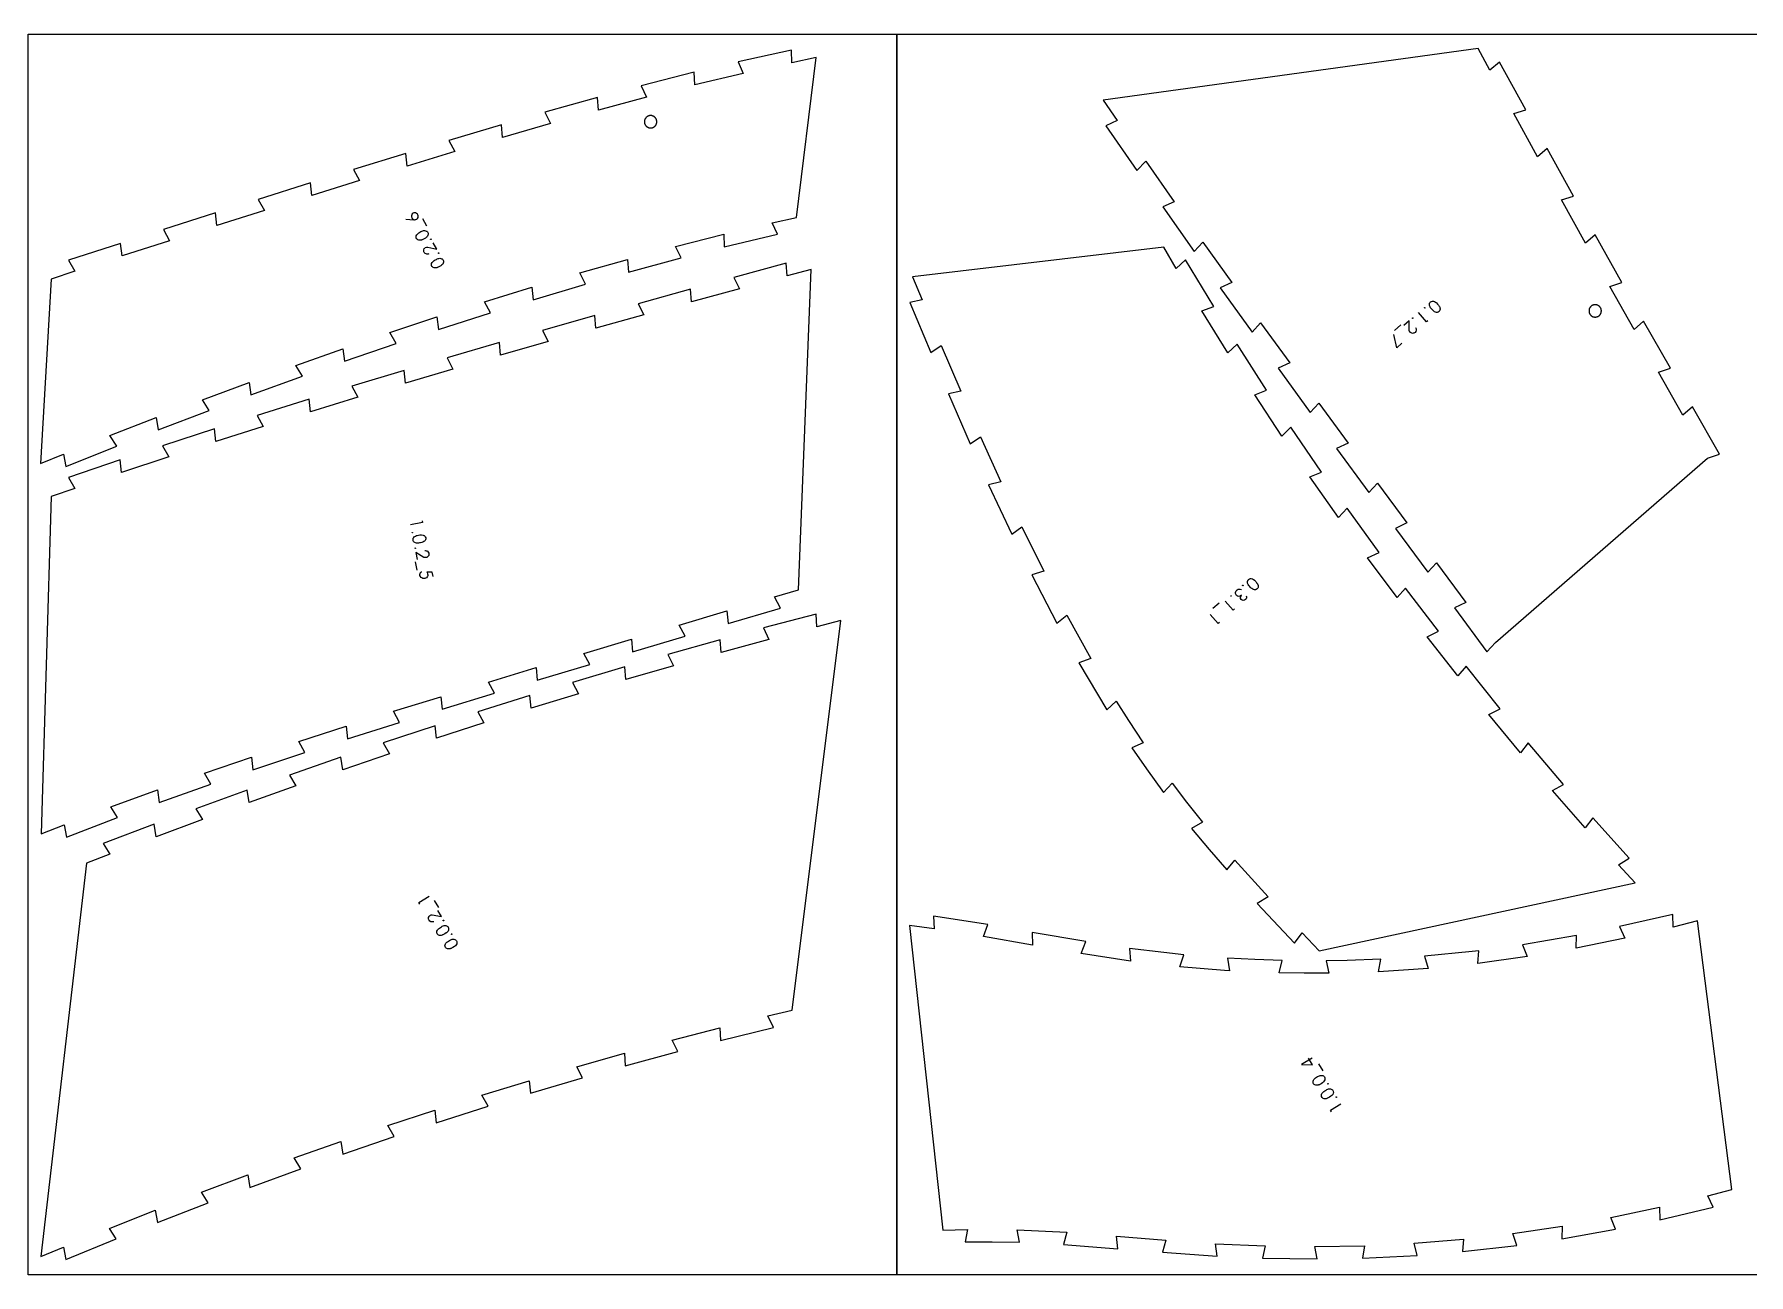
# Model space of a CAD drawing. Header units: millimetres. Extents: x 0 to 7990, y -5000 to -4000.
# Drawn here: x 2805 to 4186, y -5000 to -4000 of the extents above; entities that cross this region are included whole.
import ezdxf

# ---------------------------------------------------------------- set-up
doc = ezdxf.new("R2010")
doc.units = ezdxf.units.MM
doc.header["$MEASUREMENT"] = 0
for name, color, linetype, true_color in [('Default', 18, 'Continuous', 0x000000), ('nest$l_engrave_text', 5, 'Continuous', 0x0000ff), ('nest$l_inner_cut', 3, 'Continuous', 0x00ff00), ('nest$l_outer_cut', 1, 'Continuous', 0xff0000)]:
    doc.layers.add(name, color=color, linetype=linetype, true_color=true_color)

msp = doc.modelspace()

# ---------------------------------------------------------------- linework, layer by layer
at = {"layer": 'Default'}
for points in [[(2800, -5000), (2800, -4000), (3500, -4000), (3500, -5000)], [(3500, -5000), (3500, -4000), (4200, -4000), (4200, -5000)]]:
    msp.add_lwpolyline(points, close=True, dxfattribs=at)
at = {"layer": 'nest$l_engrave_text'}
for points in [[(3104.5, -4149.1), (3110.9, -4149.5), (3111.5, -4149.5), (3112.1, -4149.4), (3112.5, -4149.3), (3113.2, -4149), (3113.8, -4148.5), (3114.2, -4147.8), (3114.3, -4147.1), (3114.3, -4146.3), (3114.1, -4145.6), (3113.7, -4144.9), (3113.1, -4144.4), (3112.3, -4144), (3111.5, -4143.9), (3110.9, -4144), (3110.2, -4144.3), (3109.5, -4144.8), (3109.1, -4145.5), (3108.9, -4146.3), (3108.9, -4147.1), (3109.1, -4147.8), (3109.6, -4148.5), (3109.9, -4148.8), (3110.4, -4149.1), (3110.9, -4149.3), (3111.5, -4149.5)], [(3121.3, -4154.7), (3118, -4148.8)], [(3123, -4177.1), (3122.5, -4177.2), (3121.8, -4177.3), (3121.2, -4177.2), (3120.7, -4177.1), (3119.9, -4176.6), (3119.2, -4175.9), (3119, -4175.4), (3118.8, -4174.9), (3118.8, -4174.3), (3118.9, -4173.7), (3119.3, -4172.7), (3119.7, -4172.3), (3120.1, -4171.9), (3121.1, -4171.6), (3121.3, -4171.6), (3121.5, -4171.5), (3122, -4171.6), (3129.3, -4173.3), (3126.5, -4168.2)], [(3928, -4230.9), (3926.9, -4231.8), (3920.5, -4224.4)], [(3906.1, -4234.3), (3901, -4238.7)], [(3918, -4236.4), (3918.3, -4236.8), (3918.5, -4237.5), (3918.6, -4238.1), (3918.5, -4238.6), (3918.2, -4239.5), (3917.7, -4240.3), (3917.2, -4240.7), (3916.7, -4240.9), (3916.2, -4241), (3915.6, -4241.1), (3914.5, -4240.8), (3914, -4240.5), (3913.6, -4240.2), (3913.1, -4239.4), (3913, -4239.1), (3912.9, -4239), (3912.8, -4238.5), (3913, -4231), (3908.6, -4234.8)], [(3907.1, -4249), (3902.9, -4252.7), (3900.4, -4242)], [(3117.5, -4392.2), (3117.7, -4393.6), (3108.1, -4395.5)], [(3119.6, -4416.1), (3120.1, -4416.2), (3120.8, -4416.3), (3121.4, -4416.5), (3121.8, -4416.8), (3122.5, -4417.5), (3122.9, -4418.4), (3122.9, -4419), (3122.9, -4419.6), (3122.8, -4420.1), (3122.5, -4420.6), (3121.7, -4421.4), (3121.2, -4421.7), (3120.8, -4421.9), (3119.8, -4421.9), (3119.5, -4421.9), (3119.3, -4421.9), (3118.9, -4421.7), (3112.5, -4417.8), (3113.6, -4423.5)], [(3111.9, -4425.4), (3113.2, -4432.1)], [(3126.3, -4437.2), (3125.6, -4433.6), (3121.3, -4433.5), (3121.5, -4434), (3121.9, -4434.9), (3122, -4435.7), (3122, -4436.3), (3121.8, -4437), (3121.5, -4437.5), (3121, -4438.1), (3120.3, -4438.5), (3119.6, -4438.7), (3118.8, -4438.7), (3118, -4438.6), (3117.3, -4438.3), (3116.6, -4437.8), (3116.1, -4437.2), (3115.8, -4436.3), (3115.7, -4435.5), (3115.9, -4434.7), (3116.3, -4433.9), (3116.7, -4433.5), (3117, -4433.3), (3117.1, -4433.2)], [(3781.6, -4452.6), (3781.7, -4453.6), (3781.7, -4454.3), (3781.5, -4455), (3780.9, -4455.7), (3780.1, -4456.2), (3779.2, -4456.4), (3778.3, -4456.2), (3777.6, -4455.7), (3777.1, -4454.9), (3777.1, -4454.4), (3777.1, -4453.9), (3777.4, -4453.1), (3777.9, -4452.2), (3776.6, -4452.9), (3775.5, -4453.2), (3774.6, -4453), (3773.8, -4452.5), (3773.4, -4451.9), (3773.1, -4451.3), (3773, -4450.7), (3773, -4450), (3773.4, -4448.8), (3774.3, -4447.8), (3775.1, -4447.3), (3776, -4447.2), (3776.7, -4447.4), (3777.7, -4447.7)], [(3759.8, -4458.5), (3754.8, -4463)], [(3772.1, -4463.2), (3771, -4464.2), (3764.5, -4456.9)], [(3760, -4474.1), (3758.9, -4475.1), (3752.4, -4467.8)], [(3115.6, -4701.2), (3114.9, -4700), (3123.3, -4694.9)], [(3126.9, -4715.4), (3126.4, -4715.5), (3125.7, -4715.6), (3125.2, -4715.6), (3124.6, -4715.5), (3123.8, -4715), (3123.1, -4714.3), (3122.8, -4713.8), (3122.7, -4713.3), (3122.6, -4712.7), (3122.7, -4712.1), (3123.1, -4711.1), (3123.5, -4710.6), (3123.9, -4710.3), (3124.3, -4710.1), (3124.8, -4710), (3125.1, -4709.9), (3125.2, -4709.9), (3125.7, -4709.9), (3133.1, -4711.3), (3130.1, -4706.3)], [(3131, -4704), (3127.5, -4698.2)], [(3834.7, -4825.3), (3826.2, -4830.6), (3835.1, -4830.7), (3831.9, -4825.5)], [(3843.6, -4835.7), (3840, -4829.9)], [(3850.3, -4868.6), (3849.5, -4867.4), (3857.8, -4862.2)]]:
    msp.add_lwpolyline(points, dxfattribs=at)
for points in [[(3122.4, -4161.3), (3122.2, -4162), (3121.8, -4162.8), (3121.1, -4163.6), (3121, -4163.7), (3120.9, -4163.8), (3120.6, -4164), (3120.2, -4164.3), (3119.2, -4164.9), (3118.1, -4165.5), (3117.6, -4165.7), (3117.3, -4165.8), (3117, -4165.9), (3116.9, -4165.9), (3116.3, -4166), (3115.7, -4166.1), (3115.2, -4166.1), (3114.8, -4166), (3114.1, -4165.7), (3113.5, -4165.3), (3113.1, -4164.8), (3112.7, -4164), (3112.7, -4163.2), (3112.8, -4162.6), (3113.2, -4161.8), (3113.6, -4161.3), (3114.3, -4160.6), (3114.8, -4160.2), (3115.7, -4159.6), (3116.6, -4159.1), (3117.4, -4158.8), (3118.1, -4158.5), (3118.7, -4158.3), (3119.4, -4158.3), (3120.2, -4158.4), (3120.8, -4158.6), (3121.3, -4158.8), (3121.8, -4159.2), (3122.1, -4159.7), (3122.4, -4160.4)], [(3124.4, -4165.4), (3124.4, -4165.2), (3124.5, -4165.1), (3124.7, -4165), (3124.8, -4165.1), (3124.8, -4165.3), (3124.7, -4165.5), (3124.5, -4165.5)], [(3134.8, -4183.6), (3134.6, -4184.4), (3134.2, -4185.2), (3133.5, -4186), (3133.4, -4186), (3133.2, -4186.1), (3133, -4186.3), (3132.6, -4186.6), (3131.6, -4187.2), (3130.4, -4187.8), (3130, -4188), (3129.6, -4188.1), (3129.4, -4188.2), (3129.3, -4188.2), (3128.7, -4188.4), (3128.1, -4188.4), (3127.6, -4188.4), (3127.2, -4188.4), (3126.4, -4188.1), (3125.9, -4187.6), (3125.4, -4187.1), (3125.1, -4186.3), (3125, -4185.6), (3125.2, -4184.9), (3125.6, -4184.1), (3126, -4183.6), (3126.6, -4182.9), (3127.2, -4182.5), (3128.1, -4181.9), (3129, -4181.5), (3129.7, -4181.1), (3130.5, -4180.8), (3131.1, -4180.7), (3131.8, -4180.6), (3132.5, -4180.7), (3133.2, -4180.9), (3133.7, -4181.1), (3134.1, -4181.5), (3134.5, -4182), (3134.8, -4182.8)], [(3130.6, -4176.5), (3130.5, -4176.4), (3130.7, -4176.2), (3130.8, -4176.2), (3131, -4176.3), (3131, -4176.5), (3130.9, -4176.6), (3130.7, -4176.7)], [(3925.6, -4220.7), (3925.4, -4220.7), (3925.2, -4220.6), (3925.2, -4220.5), (3925.3, -4220.3), (3925.4, -4220.3), (3925.6, -4220.3), (3925.7, -4220.5)], [(3931.6, -4215.1), (3932.4, -4215.1), (3933.3, -4215.3), (3934.2, -4215.9), (3934.2, -4215.9), (3934.4, -4216.1), (3934.7, -4216.3), (3935, -4216.6), (3935.8, -4217.5), (3936.6, -4218.4), (3936.9, -4218.9), (3937.1, -4219.2), (3937.2, -4219.4), (3937.3, -4219.5), (3937.5, -4220), (3937.7, -4220.7), (3937.8, -4221.2), (3937.8, -4221.5), (3937.7, -4222.3), (3937.4, -4222.9), (3937, -4223.5), (3936.3, -4224), (3935.5, -4224.2), (3934.9, -4224.2), (3934, -4224), (3933.4, -4223.7), (3932.7, -4223.2), (3932.1, -4222.7), (3931.4, -4222), (3930.7, -4221.2), (3930.2, -4220.5), (3929.8, -4219.8), (3929.5, -4219.3), (3929.3, -4218.6), (3929.2, -4217.9), (3929.3, -4217.2), (3929.4, -4216.7), (3929.7, -4216.1), (3930.1, -4215.7), (3930.8, -4215.3)], [(3915.9, -4229), (3915.8, -4229.1), (3915.6, -4229), (3915.5, -4228.9), (3915.6, -4228.7), (3915.8, -4228.6), (3915.9, -4228.7), (3916, -4228.9)], [(3109.8, -4401.8), (3109.8, -4401.9), (3109.6, -4402), (3109.5, -4402), (3109.4, -4401.9), (3109.4, -4401.7), (3109.5, -4401.6), (3109.7, -4401.6)], [(3110.4, -4406.3), (3110.8, -4405.6), (3111.5, -4405), (3112.4, -4404.5), (3112.5, -4404.4), (3112.7, -4404.4), (3113, -4404.2), (3113.4, -4404.1), (3114.6, -4403.8), (3115.8, -4403.6), (3116.3, -4403.6), (3116.7, -4403.6), (3117, -4403.6), (3117.1, -4403.6), (3118.3, -4403.8), (3118.8, -4404), (3119.1, -4404.1), (3119.8, -4404.6), (3120.1, -4405.2), (3120.4, -4405.9), (3120.5, -4406.7), (3120.3, -4407.5), (3120, -4408), (3119.4, -4408.6), (3118.8, -4409), (3118, -4409.4), (3117.3, -4409.7), (3116.3, -4409.9), (3115.3, -4410.1), (3114.5, -4410.2), (3113.6, -4410.2), (3113, -4410.2), (3112.3, -4410.1), (3111.7, -4409.7), (3111.1, -4409.4), (3110.7, -4409), (3110.4, -4408.4), (3110.2, -4407.9), (3110.2, -4407.1)], [(3112.2, -4414.3), (3112.2, -4414.5), (3112.1, -4414.6), (3111.9, -4414.5), (3111.8, -4414.4), (3111.8, -4414.2), (3112, -4414.1), (3112.2, -4414.2)], [(3779, -4444.5), (3778.8, -4444.6), (3778.7, -4444.5), (3778.6, -4444.3), (3778.7, -4444.2), (3778.8, -4444.1), (3779, -4444.2), (3779.1, -4444.4)], [(3784.9, -4438.8), (3785.7, -4438.8), (3786.6, -4439.1), (3787.5, -4439.6), (3787.6, -4439.6), (3787.7, -4439.8), (3788, -4440), (3788.3, -4440.2), (3789.2, -4441.1), (3790, -4442.1), (3790.3, -4442.5), (3790.5, -4442.8), (3790.6, -4443), (3790.7, -4443.1), (3791.1, -4444.3), (3791.2, -4444.8), (3791.3, -4445.1), (3791.1, -4446), (3790.9, -4446.6), (3790.4, -4447.1), (3789.7, -4447.6), (3789, -4447.9), (3788.3, -4447.9), (3787.5, -4447.7), (3786.9, -4447.4), (3786.1, -4446.9), (3785.5, -4446.4), (3784.8, -4445.7), (3784.1, -4445), (3783.6, -4444.3), (3783.2, -4443.6), (3782.9, -4443.1), (3782.7, -4442.4), (3782.6, -4441.7), (3782.6, -4441), (3782.8, -4440.5), (3783.1, -4439.9), (3783.4, -4439.5), (3784.1, -4439.1)], [(3769.5, -4453), (3769.3, -4453.1), (3769.2, -4453), (3769.1, -4452.9), (3769.2, -4452.7), (3769.4, -4452.6), (3769.5, -4452.7), (3769.6, -4452.9)], [(3138.9, -4721.5), (3138.8, -4722.2), (3138.4, -4723), (3137.7, -4723.8), (3137.6, -4723.9), (3137.5, -4724), (3137.2, -4724.3), (3136.9, -4724.5), (3135.9, -4725.2), (3134.8, -4725.8), (3134.3, -4726), (3134, -4726.1), (3133.7, -4726.2), (3133.6, -4726.3), (3133, -4726.4), (3132.4, -4726.5), (3131.9, -4726.5), (3131.6, -4726.5), (3130.8, -4726.2), (3130.2, -4725.8), (3129.7, -4725.3), (3129.4, -4724.5), (3129.3, -4723.7), (3129.4, -4723.1), (3129.8, -4722.3), (3130.1, -4721.8), (3130.8, -4721.1), (3131.4, -4720.6), (3132.2, -4720), (3133.1, -4719.5), (3133.8, -4719.1), (3134.6, -4718.8), (3135.2, -4718.6), (3135.9, -4718.6), (3136.6, -4718.6), (3137.2, -4718.8), (3137.7, -4719), (3138.2, -4719.4), (3138.6, -4719.9), (3138.9, -4720.6)], [(3134.5, -4714.5), (3134.5, -4714.4), (3134.6, -4714.2), (3134.8, -4714.2), (3134.9, -4714.3), (3134.9, -4714.5), (3134.8, -4714.6), (3134.6, -4714.7)], [(3145.5, -4732.4), (3145.4, -4733.2), (3145, -4734), (3144.3, -4734.8), (3144.2, -4734.9), (3144.1, -4735), (3143.8, -4735.2), (3143.5, -4735.5), (3142.4, -4736.2), (3141.3, -4736.7), (3140.9, -4736.9), (3140.5, -4737.1), (3140.3, -4737.2), (3140.2, -4737.2), (3139, -4737.4), (3138.5, -4737.4), (3138.1, -4737.4), (3137.3, -4737.1), (3136.8, -4736.7), (3136.3, -4736.2), (3136, -4735.5), (3135.8, -4734.7), (3136, -4734), (3136.3, -4733.2), (3136.7, -4732.7), (3137.4, -4732), (3137.9, -4731.6), (3138.8, -4731), (3139.7, -4730.5), (3140.4, -4730.1), (3141.2, -4729.8), (3141.7, -4729.6), (3142.4, -4729.5), (3143.2, -4729.6), (3143.8, -4729.7), (3144.3, -4730), (3144.8, -4730.4), (3145.2, -4730.8), (3145.5, -4731.5)], [(3141.1, -4725.5), (3141, -4725.3), (3141.1, -4725.2), (3141.3, -4725.1), (3141.5, -4725.2), (3141.5, -4725.4), (3141.4, -4725.6), (3141.2, -4725.6)], [(3845, -4842.2), (3844.9, -4842.9), (3844.5, -4843.7), (3843.8, -4844.6), (3843.8, -4844.6), (3843.6, -4844.8), (3843.4, -4845), (3843, -4845.2), (3842, -4846), (3840.9, -4846.6), (3840.5, -4846.8), (3840.1, -4846.9), (3839.9, -4847), (3839.8, -4847.1), (3839.2, -4847.2), (3838.6, -4847.3), (3838.1, -4847.3), (3837.7, -4847.3), (3836.9, -4847), (3836.4, -4846.6), (3835.9, -4846.1), (3835.5, -4845.4), (3835.4, -4844.6), (3835.5, -4843.9), (3835.8, -4843.1), (3836.2, -4842.6), (3836.9, -4841.9), (3837.4, -4841.4), (3838.3, -4840.8), (3839.1, -4840.3), (3839.8, -4839.9), (3840.6, -4839.6), (3841.2, -4839.4), (3841.9, -4839.3), (3842.6, -4839.4), (3843.3, -4839.5), (3843.8, -4839.7), (3844.3, -4840.1), (3844.7, -4840.6), (3844.9, -4841.3)], [(3847.2, -4846.1), (3847.2, -4846), (3847.3, -4845.8), (3847.5, -4845.8), (3847.6, -4845.9), (3847.7, -4846.1), (3847.5, -4846.2), (3847.4, -4846.3)], [(3851.8, -4853), (3851.7, -4853.7), (3851.3, -4854.6), (3850.6, -4855.4), (3850.5, -4855.4), (3850.4, -4855.6), (3850.1, -4855.8), (3849.8, -4856.1), (3848.8, -4856.8), (3847.7, -4857.4), (3847.2, -4857.6), (3846.9, -4857.7), (3846.7, -4857.8), (3846.6, -4857.9), (3846, -4858.1), (3845.3, -4858.1), (3844.8, -4858.1), (3844.5, -4858.1), (3843.7, -4857.9), (3843.1, -4857.5), (3842.7, -4857), (3842.3, -4856.2), (3842.2, -4855.4), (3842.3, -4854.8), (3842.6, -4854), (3843, -4853.4), (3843.6, -4852.8), (3844.2, -4852.3), (3845, -4851.7), (3845.9, -4851.1), (3846.6, -4850.7), (3847.4, -4850.4), (3848, -4850.2), (3848.7, -4850.1), (3849.4, -4850.2), (3850, -4850.3), (3850.5, -4850.6), (3851, -4851), (3851.4, -4851.4), (3851.7, -4852.1)], [(3854, -4857), (3853.9, -4856.8), (3854.1, -4856.6), (3854.2, -4856.6), (3854.4, -4856.7), (3854.4, -4856.9), (3854.3, -4857), (3854.1, -4857.1)]]:
    msp.add_lwpolyline(points, close=True, dxfattribs=at)
at = {"layer": 'nest$l_inner_cut'}
for points in [[(3299.2, -4066.2), (3299.1, -4066.2), (3298.9, -4066.3), (3298.8, -4066.4), (3298.6, -4066.5), (3298.5, -4066.6), (3298.4, -4066.8), (3298.2, -4066.9), (3298.1, -4067), (3298, -4067.1), (3297.9, -4067.2), (3297.8, -4067.4), (3297.7, -4067.5), (3297.6, -4067.7), (3297.5, -4067.8), (3297.4, -4067.9), (3297.3, -4068.1), (3297.2, -4068.2), (3297.1, -4068.4), (3297, -4068.6), (3297, -4068.7), (3296.9, -4068.9), (3296.9, -4069), (3296.8, -4069.2), (3296.8, -4069.4), (3296.7, -4069.6), (3296.7, -4069.7), (3296.7, -4069.9), (3296.7, -4070.1), (3296.6, -4070.2), (3296.6, -4070.4), (3296.6, -4070.6), (3296.6, -4070.8), (3296.7, -4070.9), (3296.7, -4071.1), (3296.7, -4071.3), (3296.7, -4071.4), (3296.8, -4071.6), (3296.8, -4071.8), (3296.8, -4072), (3296.9, -4072.1), (3297, -4072.3), (3297, -4072.4), (3297.1, -4072.6), (3297.2, -4072.8), (3297.2, -4072.9), (3297.3, -4073.1), (3297.4, -4073.2), (3297.5, -4073.4), (3297.6, -4073.5), (3297.7, -4073.6), (3297.8, -4073.8), (3297.9, -4073.9), (3298.1, -4074), (3298.2, -4074.2), (3298.3, -4074.3), (3298.5, -4074.4), (3298.6, -4074.5), (3298.7, -4074.6), (3298.9, -4074.7), (3299, -4074.8), (3299.2, -4074.9), (3299.3, -4075), (3299.5, -4075), (3299.6, -4075.1), (3299.8, -4075.2), (3300, -4075.2), (3300.1, -4075.3), (3300.3, -4075.3), (3300.4, -4075.4), (3300.6, -4075.4), (3300.8, -4075.5), (3301, -4075.5), (3301.1, -4075.5), (3301.3, -4075.5), (3301.5, -4075.5), (3301.7, -4075.5), (3301.8, -4075.5), (3302, -4075.5), (3302.2, -4075.5), (3302.3, -4075.5), (3302.5, -4075.5), (3302.7, -4075.4), (3302.9, -4075.4), (3303, -4075.3), (3303.2, -4075.3), (3303.4, -4075.2), (3303.5, -4075.2), (3303.7, -4075.1), (3303.8, -4075), (3304, -4074.9), (3304.1, -4074.9), (3304.3, -4074.8), (3304.4, -4074.7), (3304.6, -4074.6), (3304.7, -4074.5), (3304.8, -4074.4), (3305, -4074.2), (3305.1, -4074.1), (3305.2, -4074), (3305.3, -4073.9), (3305.5, -4073.8), (3305.6, -4073.6), (3305.7, -4073.5), (3305.8, -4073.3), (3305.9, -4073.2), (3306, -4073), (3306, -4072.9), (3306.1, -4072.7), (3306.2, -4072.6), (3306.3, -4072.4), (3306.3, -4072.3), (3306.4, -4072.1), (3306.4, -4071.9), (3306.5, -4071.8), (3306.5, -4071.6), (3306.6, -4071.4), (3306.6, -4071.3), (3306.6, -4071.1), (3306.6, -4070.9), (3306.6, -4070.7), (3306.6, -4070.6), (3306.6, -4070.4), (3306.6, -4070.2), (3306.6, -4070), (3306.6, -4069.9), (3306.6, -4069.7), (3306.5, -4069.5), (3306.5, -4069.4), (3306.5, -4069.2), (3306.4, -4069), (3306.4, -4068.9), (3306.3, -4068.7), (3306.2, -4068.5), (3306.2, -4068.4), (3306.1, -4068.2), (3306, -4068.1), (3305.9, -4067.9), (3305.8, -4067.8), (3305.7, -4067.6), (3305.6, -4067.5), (3305.5, -4067.4), (3305.4, -4067.2), (3305.3, -4067.1), (3305.1, -4067), (3305, -4066.8), (3304.9, -4066.7), (3304.8, -4066.6), (3304.6, -4066.5), (3304.5, -4066.4), (3304.3, -4066.3), (3304.2, -4066.2), (3304, -4066.1), (3303.9, -4066.1), (3303.7, -4066), (3303.6, -4065.9), (3303.4, -4065.9), (3303.2, -4065.8), (3303.1, -4065.7), (3302.9, -4065.7), (3302.7, -4065.7), (3302.6, -4065.6), (3302.4, -4065.6), (3302.2, -4065.6), (3302.1, -4065.5), (3301.9, -4065.5), (3301.7, -4065.5), (3301.5, -4065.5), (3301.4, -4065.5), (3301.2, -4065.5), (3301, -4065.6), (3300.8, -4065.6), (3300.7, -4065.6), (3300.5, -4065.7), (3300.3, -4065.7), (3300.2, -4065.7), (3300, -4065.8), (3299.8, -4065.9), (3299.7, -4065.9), (3299.5, -4066), (3299.4, -4066.1)], [(4059, -4226.3), (4059.1, -4226.4), (4059.2, -4226.5), (4059.4, -4226.7), (4059.5, -4226.8), (4059.6, -4226.9), (4059.8, -4227), (4059.9, -4227.1), (4060, -4227.2), (4060.2, -4227.3), (4060.3, -4227.4), (4060.5, -4227.5), (4060.6, -4227.5), (4060.8, -4227.6), (4061, -4227.7), (4061.1, -4227.7), (4061.3, -4227.8), (4061.5, -4227.8), (4061.6, -4227.9), (4061.8, -4227.9), (4062, -4227.9), (4062.1, -4228), (4062.3, -4228), (4062.5, -4228), (4062.7, -4228), (4062.8, -4228), (4063, -4228), (4063.2, -4228), (4063.4, -4228), (4063.5, -4227.9), (4063.7, -4227.9), (4063.9, -4227.9), (4064, -4227.8), (4064.2, -4227.8), (4064.4, -4227.7), (4064.5, -4227.7), (4064.7, -4227.6), (4064.9, -4227.6), (4065, -4227.5), (4065.2, -4227.4), (4065.3, -4227.3), (4065.5, -4227.2), (4065.6, -4227.1), (4065.7, -4227), (4065.9, -4226.9), (4066, -4226.8), (4066.1, -4226.7), (4066.3, -4226.6), (4066.4, -4226.5), (4066.5, -4226.3), (4066.6, -4226.2), (4066.7, -4226.1), (4066.8, -4225.9), (4066.9, -4225.8), (4067, -4225.6), (4067.1, -4225.5), (4067.2, -4225.3), (4067.3, -4225.2), (4067.4, -4225), (4067.4, -4224.9), (4067.5, -4224.7), (4067.5, -4224.5), (4067.6, -4224.4), (4067.6, -4224.2), (4067.7, -4224), (4067.7, -4223.9), (4067.7, -4223.7), (4067.7, -4223.5), (4067.8, -4223.3), (4067.8, -4223.2), (4067.8, -4223), (4067.8, -4222.8), (4067.8, -4222.6), (4067.7, -4222.5), (4067.7, -4222.3), (4067.7, -4222.1), (4067.7, -4222), (4067.6, -4221.8), (4067.6, -4221.6), (4067.5, -4221.5), (4067.5, -4221.3), (4067.4, -4221.1), (4067.3, -4221), (4067.3, -4220.8), (4067.2, -4220.7), (4067.1, -4220.5), (4067, -4220.4), (4066.9, -4220.2), (4066.8, -4220.1), (4066.7, -4219.9), (4066.6, -4219.8), (4066.5, -4219.7), (4066.4, -4219.5), (4066.2, -4219.4), (4066.1, -4219.3), (4066, -4219.2), (4065.9, -4219.1), (4065.7, -4219), (4065.6, -4218.9), (4065.4, -4218.8), (4065.3, -4218.7), (4065.1, -4218.6), (4065, -4218.5), (4064.8, -4218.4), (4064.7, -4218.4), (4064.5, -4218.3), (4064.3, -4218.3), (4064.2, -4218.2), (4064, -4218.2), (4063.8, -4218.1), (4063.7, -4218.1), (4063.5, -4218.1), (4063.3, -4218), (4063.1, -4218), (4063, -4218), (4062.8, -4218), (4062.6, -4218), (4062.4, -4218), (4062.3, -4218), (4062.1, -4218.1), (4061.9, -4218.1), (4061.8, -4218.1), (4061.6, -4218.1), (4061.4, -4218.2), (4061.3, -4218.2), (4061.1, -4218.3), (4060.9, -4218.4), (4060.8, -4218.4), (4060.6, -4218.5), (4060.5, -4218.6), (4060.3, -4218.7), (4060.2, -4218.7), (4060, -4218.8), (4059.9, -4218.9), (4059.7, -4219), (4059.6, -4219.1), (4059.5, -4219.3), (4059.3, -4219.4), (4059.2, -4219.5), (4059.1, -4219.6), (4059, -4219.8), (4058.9, -4219.9), (4058.8, -4220), (4058.7, -4220.2), (4058.6, -4220.3), (4058.5, -4220.5), (4058.4, -4220.6), (4058.3, -4220.8), (4058.2, -4220.9), (4058.2, -4221.1), (4058.1, -4221.2), (4058, -4221.4), (4058, -4221.6), (4057.9, -4221.7), (4057.9, -4221.9), (4057.9, -4222.1), (4057.8, -4222.2), (4057.8, -4222.4), (4057.8, -4222.6), (4057.8, -4222.8), (4057.8, -4222.9), (4057.8, -4223.1), (4057.8, -4223.3), (4057.8, -4223.5), (4057.8, -4223.6), (4057.8, -4223.8), (4057.9, -4224), (4057.9, -4224.1), (4057.9, -4224.3), (4058, -4224.5), (4058, -4224.6), (4058.1, -4224.8), (4058.2, -4225), (4058.2, -4225.1), (4058.3, -4225.3), (4058.4, -4225.4), (4058.5, -4225.6), (4058.6, -4225.7), (4058.7, -4225.9), (4058.8, -4226), (4058.9, -4226.2)]]:
    msp.add_lwpolyline(points, close=True, dxfattribs=at)
at = {"layer": 'nest$l_outer_cut'}
for points in [[(2810, -4346.1), (2828.6, -4338.5), (2830.4, -4348.5), (2871.4, -4332.1), (2865.8, -4323.5), (2903.1, -4308.9), (2904.8, -4319), (2946, -4303.2), (2940.5, -4294.6), (2978.1, -4280.6), (2979.6, -4290.7), (3021.1, -4275.6), (3015.8, -4266.9), (3053.6, -4253.5), (3054.9, -4263.6), (3096.6, -4249.3), (3091.5, -4240.5), (3129.5, -4227.9), (3130.7, -4238), (3172.7, -4224.6), (3167.7, -4215.6), (3206, -4203.8), (3206.9, -4214), (3249.2, -4201.5), (3244.5, -4192.4), (3283, -4181.5), (3283.7, -4191.7), (3326.3, -4180.2), (3321.7, -4171.1), (3360.6, -4161.2), (3361, -4171.4), (3403.9, -4161.2), (3399.6, -4152), (3419.2, -4147.6), (3435.1, -4018.8), (3415.5, -4022.9), (3415.3, -4012.7), (3372.2, -4022.2), (3376.3, -4031.5), (3337.2, -4040.8), (3336.7, -4030.6), (3293.9, -4041.5), (3298.3, -4050.7), (3259.6, -4061.2), (3258.8, -4051), (3216.3, -4062.9), (3220.9, -4072), (3182.4, -4083.2), (3181.4, -4073.1), (3139.1, -4085.6), (3143.9, -4094.6), (3105.4, -4106.3), (3104.4, -4096.1), (3062.2, -4109.1), (3067.1, -4118), (3028.7, -4130), (3027.6, -4119.8), (2985.5, -4133.1), (2990.4, -4142), (2952.2, -4154.2), (2951, -4144), (2909, -4157.5), (2914, -4166.4), (2875.7, -4178.7), (2874.6, -4168.6), (2832.6, -4182.2), (2837.6, -4191.1), (2818.5, -4197.3)], [(3666.3, -4053.2), (3677.7, -4069.6), (3668.4, -4073.7), (3693.5, -4109.7), (3700.6, -4102.4), (3723.6, -4135), (3714.3, -4139.2), (3739.7, -4175), (3746.7, -4167.6), (3769.9, -4200.2), (3760.6, -4204.4), (3786.3, -4240.1), (3793.2, -4232.6), (3816.6, -4265), (3807.4, -4269.2), (3833.2, -4304.8), (3840.1, -4297.3), (3863.7, -4329.6), (3854.4, -4333.9), (3880.5, -4369.3), (3887.3, -4361.8), (3911, -4393.9), (3901.8, -4398.3), (3928, -4433.6), (3934.8, -4426.1), (3958.6, -4458.2), (3949.4, -4462.5), (3975.6, -4497.8), (3982.5, -4490.2), (4153.3, -4341.7), (4163, -4338.4), (4141.2, -4300.4), (4133.5, -4307.1), (4113.8, -4272.5), (4123.4, -4269.3), (4101.8, -4231.2), (4094.1, -4237.9), (4074.6, -4203.2), (4084.3, -4200), (4062.8, -4161.8), (4055.1, -4168.4), (4035.7, -4133.6), (4045.4, -4130.5), (4024.1, -4092.2), (4016.4, -4098.8), (3997.1, -4063.9), (4006.8, -4060.9), (3985.8, -4022.4), (3978, -4029), (3968.4, -4011.5)], [(3512.8, -4195.6), (3520.5, -4214), (3510.5, -4216.1), (3527.5, -4256.6), (3535.9, -4250.9), (3551.6, -4287.7), (3541.6, -4289.9), (3559.1, -4330.2), (3567.5, -4324.4), (3583.9, -4360.8), (3574, -4363.3), (3592.6, -4403.1), (3600.8, -4397.1), (3618.5, -4432.9), (3608.7, -4435.8), (3629, -4474.8), (3636.9, -4468.4), (3656.3, -4503.3), (3646.7, -4506.8), (3669.3, -4544.5), (3676.9, -4537.7), (3686.7, -4553.1), (3698.6, -4571.2), (3689.4, -4575.3), (3701.1, -4592.3), (3714.8, -4611.2), (3721.8, -4603.7), (3733.4, -4619), (3746.4, -4635.3), (3737.5, -4640.2), (3751.6, -4657.1), (3766, -4673.7), (3772.3, -4665.7), (3799.2, -4695.3), (3790.5, -4700.7), (3820.6, -4732.7), (3826.6, -4724.4), (3840.3, -4738.9), (4095, -4684.1), (4081.5, -4669.5), (4090.2, -4664.2), (4060.8, -4631.6), (4054.7, -4639.8), (4028.4, -4609.7), (4037.3, -4604.7), (4008.9, -4571.2), (4002.6, -4579.2), (3977.1, -4548.4), (3986.2, -4543.7), (3958.7, -4509.4), (3952.1, -4517.2), (3927.5, -4485.8), (3936.6, -4481.3), (3909.9, -4446.4), (3903.2, -4454), (3879.3, -4422), (3888.6, -4417.7), (3862.8, -4382.1), (3855.9, -4389.6), (3832.9, -4356.9), (3842.3, -4353), (3817.5, -4316.6), (3810.4, -4323.9), (3788.4, -4290.6), (3797.9, -4286.9), (3774.2, -4249.9), (3766.8, -4256.9), (3745.8, -4223), (3755.4, -4219.5), (3732.7, -4181.9), (3725.2, -4188.7), (3715.1, -4171.5)], [(2810.6, -4644.6), (2829.2, -4637.2), (2830.9, -4647.3), (2872.1, -4631.5), (2866.6, -4622.9), (2904.3, -4609.1), (2905.7, -4619.2), (2947.3, -4604.5), (2942.1, -4595.7), (2980, -4582.8), (2981.2, -4593), (3023.1, -4579.1), (3018.1, -4570.2), (3056.2, -4557.9), (3057.3, -4568.1), (3099.3, -4554.8), (3094.4, -4545.8), (3132.7, -4534), (3133.7, -4544.1), (3175.9, -4531.2), (3171, -4522.2), (3209.4, -4510.6), (3210.3, -4520.8), (3252.6, -4508.1), (3247.8, -4499.1), (3286.2, -4487.7), (3287.1, -4497.8), (3329.4, -4485.3), (3324.6, -4476.3), (3363.1, -4464.9), (3364, -4475.1), (3406.3, -4462.6), (3401.5, -4453.6), (3420.7, -4447.9), (3431, -4189.5), (3411.7, -4194.7), (3411, -4184.5), (3368.6, -4196), (3373.2, -4205.1), (3334.6, -4215.7), (3333.9, -4205.5), (3291.5, -4217.2), (3296.1, -4226.3), (3257.6, -4237), (3256.8, -4226.8), (3214.5, -4238.7), (3219.2, -4247.8), (3180.7, -4258.8), (3179.9, -4248.6), (3137.7, -4260.8), (3142.4, -4269.9), (3104, -4281.2), (3103.1, -4271), (3061, -4283.6), (3065.8, -4292.6), (3027.6, -4304.3), (3026.5, -4294.1), (2984.5, -4307.2), (2989.4, -4316.2), (2951.3, -4328.3), (2950.2, -4318.2), (2908.4, -4331.8), (2913.4, -4340.7), (2875.4, -4353.3), (2874.1, -4343.2), (2832.5, -4357.3), (2837.6, -4366.1), (2818.7, -4372.6)], [(3455, -4472.7), (3435.7, -4477.7), (3435, -4467.5), (3392.6, -4478.6), (3397, -4487.8), (3358.5, -4498.3), (3357.7, -4488.1), (3315.4, -4500), (3320.1, -4509.1), (3281.7, -4520.1), (3280.8, -4510), (3238.7, -4522.5), (3243.4, -4531.6), (3205.3, -4543.3), (3204.2, -4533.1), (3162.3, -4546.3), (3167.2, -4555.2), (3129.2, -4567.5), (3127.9, -4557.4), (3086.2, -4571.2), (3091.3, -4580.1), (3053.5, -4592.9), (3052.1, -4582.8), (3010.6, -4597.2), (3015.8, -4606), (2978.1, -4619.4), (2976.6, -4609.3), (2935.3, -4624.3), (2940.6, -4633), (2903.2, -4646.9), (2901.5, -4636.8), (2860.4, -4652.3), (2865.8, -4661), (2847.2, -4668.1), (2810.2, -4985.4), (2828.6, -4977.7), (2830.5, -4987.7), (2871.1, -4971.1), (2865.5, -4962.6), (2902.5, -4947.9), (2904.3, -4957.9), (2945.2, -4942.1), (2939.7, -4933.5), (2977, -4919.5), (2978.6, -4929.6), (3019.8, -4914.6), (3014.5, -4905.9), (3052.1, -4892.6), (3053.5, -4902.7), (3095, -4888.6), (3089.9, -4879.8), (3127.7, -4867.3), (3128.9, -4877.5), (3170.7, -4864.2), (3165.7, -4855.2), (3203.9, -4843.6), (3204.8, -4853.7), (3246.8, -4841.3), (3242.1, -4832.3), (3280.5, -4821.4), (3281.2, -4831.6), (3323.5, -4820.1), (3318.9, -4811), (3357.5, -4800.9), (3358, -4811.1), (3400.6, -4800.6), (3396.2, -4791.3), (3415.6, -4786.7)], [(4145.1, -4714.8), (4125.7, -4719.7), (4125.4, -4709.5), (4082.5, -4719.4), (4086.7, -4728.7), (4047.4, -4736.7), (4047.7, -4726.5), (4004.2, -4734), (4007.9, -4743.5), (3968.2, -4749), (3969.1, -4738.8), (3963.6, -4739.5), (3925.3, -4743.3), (3928.3, -4753.1), (3908.3, -4754.6), (3888.3, -4755.8), (3890, -4745.7), (3863, -4746.7), (3845.9, -4747), (3848.2, -4756.9), (3828.2, -4757), (3808.2, -4756.7), (3810.6, -4746.7), (3788.6, -4746), (3766.6, -4744.8), (3768.1, -4754.9), (3764.1, -4754.7), (3728.2, -4751.7), (3731.3, -4742), (3715.1, -4740.3), (3687.5, -4736.9), (3688.4, -4747.1), (3648.7, -4741), (3652.4, -4731.5), (3609, -4724), (3609.3, -4734.2), (3569.8, -4727.3), (3573.3, -4717.7), (3529.7, -4710.9), (3530.2, -4721.1), (3510.3, -4718.5), (3537, -4964.1), (3557, -4963.5), (3555, -4973.5), (3577, -4973.4), (3599, -4973.8), (3597.1, -4963.8), (3637, -4965.8), (3634.3, -4975.7), (3678.2, -4979), (3677, -4968.8), (3716.9, -4972.1), (3714.2, -4981.9), (3758.1, -4985.1), (3756.8, -4975), (3796.8, -4976.8), (3794.6, -4986.7), (3838.7, -4987.3), (3836.8, -4977.3), (3876.8, -4976.6), (3875.3, -4986.6), (3919.3, -4984.4), (3916.8, -4974.6), (3956.7, -4971.3), (3955.9, -4981.4), (3999.6, -4976.4), (3996.5, -4966.7), (4036.1, -4960.9), (4035.9, -4971.1), (4079.2, -4963.3), (4075.5, -4953.8), (4114.7, -4945.6), (4115, -4955.8), (4157.9, -4945.6), (4153.6, -4936.4), (4173, -4931.4)]]:
    msp.add_lwpolyline(points, close=True, dxfattribs=at)

doc.saveas('drawing.dxf')
